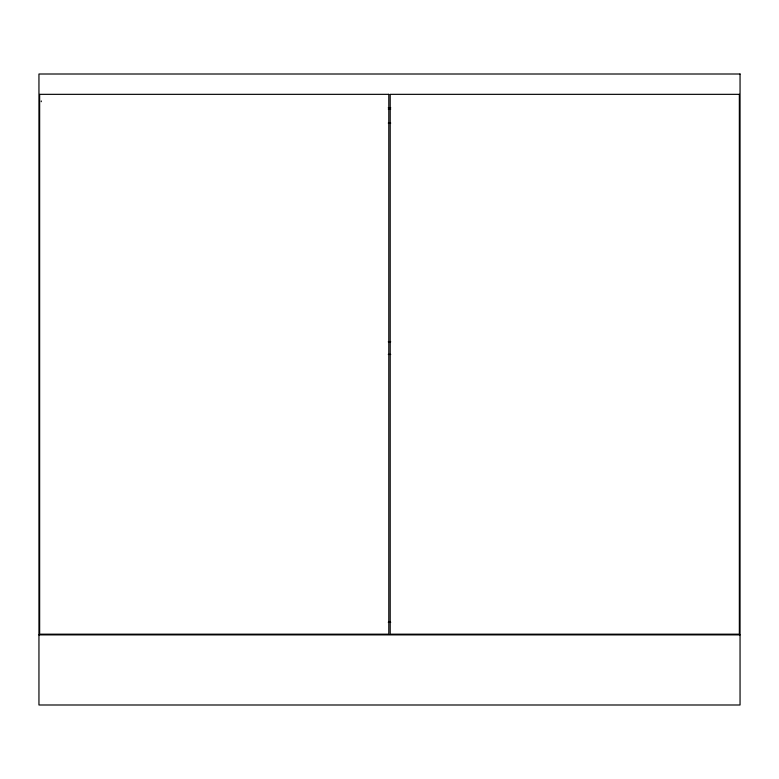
<?xml version="1.0" encoding="UTF-8"?>
<svg xmlns="http://www.w3.org/2000/svg" width="779" height="779" viewBox="0 0 779 779"><rect width="100%" height="100%" fill="white"/><g stroke="black" fill="none" stroke-linecap="round" stroke-linejoin="round"><path stroke-width="1.17" d="M388.283 107.716L390.717 107.716M388.283 109.06L390.717 109.06M388.283 123.082L390.717 123.082M388.283 341.825L390.717 341.825M388.283 354.445L390.717 354.445M388.283 622.265L390.717 622.265M38.95 634.885L740.05 634.885M41.287 100.958L41.287 101.689M740.05 74.005L38.95 74.005L38.95 704.995L740.05 704.995L740.05 74.005M388.799 94.337L39.651 94.337L39.651 634.184L388.799 634.184L388.799 94.337M739.349 94.337L390.201 94.337L390.201 634.184L739.349 634.184L739.349 94.337"/></g></svg>
